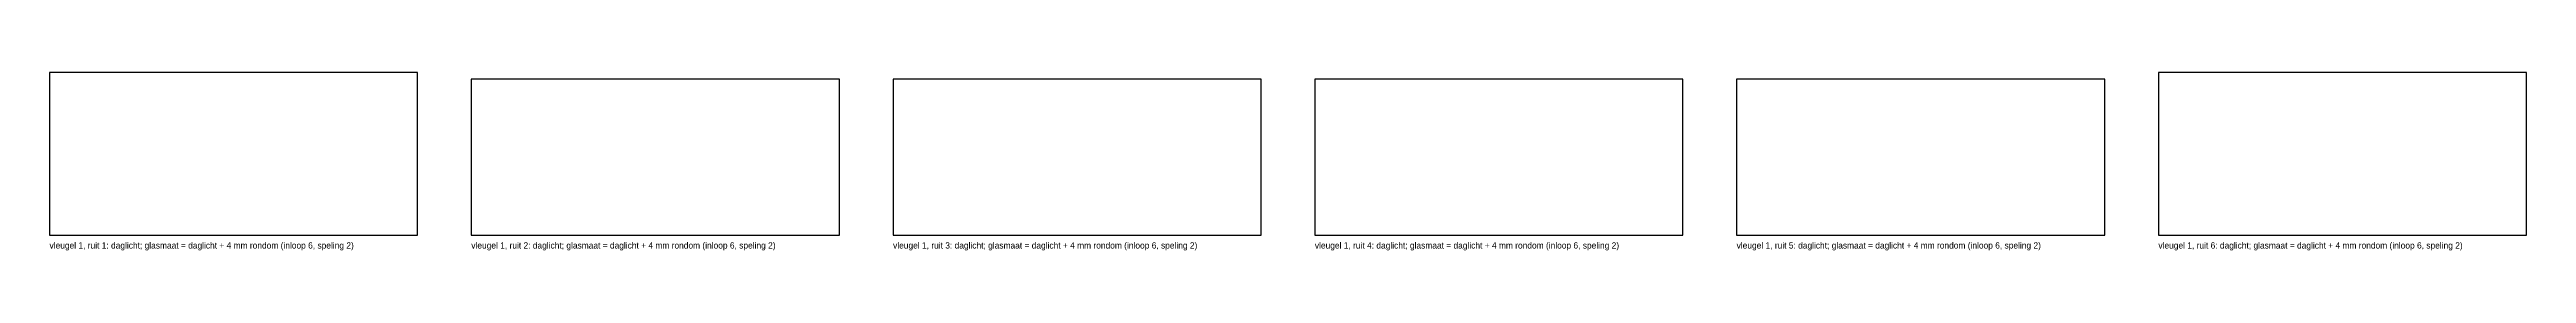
# Model space of a CAD drawing. Header units: millimetres. Extents: x 0 to 5532, y -34 to 362.
import ezdxf

# ---------------------------------------------------------------- set-up
doc = ezdxf.new("R2010")
doc.units = ezdxf.units.MM

msp = doc.modelspace()

# ---------------------------------------------------------------- linework, layer by layer
at = {"layer": 'DAGLICHT'}
for p, q in [((822, 361.8333), (0, 361.8333)), ((0, 361.8333), (0, 0)), ((822, 0), (822, 361.8333)), ((1764, 346.8333), (942, 346.8333)), ((942, 346.8333), (942, 0)), ((1764, 0), (1764, 346.8333)), ((2706, 346.8333), (1884, 346.8333)), ((1884, 346.8333), (1884, 0)), ((2706, 0), (2706, 346.8333)), ((3648, 346.8333), (2826, 346.8333)), ((2826, 346.8333), (2826, 0)), ((3648, 0), (3648, 346.8333)), ((4590, 346.8333), (3768, 346.8333)), ((3768, 346.8333), (3768, 0)), ((4590, 0), (4590, 346.8333)), ((5532, 361.8333), (4710, 361.8333)), ((4710, 361.8333), (4710, 0)), ((5532, 0), (5532, 361.8333)), ((0, 0), (822, 0)), ((942, 0), (1764, 0)), ((1884, 0), (2706, 0)), ((2826, 0), (3648, 0)), ((3768, 0), (4590, 0)), ((4710, 0), (5532, 0))]:
    msp.add_line(p, q, dxfattribs=at)

# ---------------------------------------------------------------- texts
at = {"layer": 'TEKST'}
for s, p in [('vleugel 1, ruit 1: daglicht; glasmaat = daglicht + 4 mm rondom (inloop 6, speling 2)', (0, -30)), ('vleugel 1, ruit 2: daglicht; glasmaat = daglicht + 4 mm rondom (inloop 6, speling 2)', (942, -30)), ('vleugel 1, ruit 3: daglicht; glasmaat = daglicht + 4 mm rondom (inloop 6, speling 2)', (1884, -30)), ('vleugel 1, ruit 4: daglicht; glasmaat = daglicht + 4 mm rondom (inloop 6, speling 2)', (2826, -30)), ('vleugel 1, ruit 5: daglicht; glasmaat = daglicht + 4 mm rondom (inloop 6, speling 2)', (3768, -30)), ('vleugel 1, ruit 6: daglicht; glasmaat = daglicht + 4 mm rondom (inloop 6, speling 2)', (4710, -30))]:
    msp.add_text(s, height=14, dxfattribs=at).set_placement(p)

doc.saveas('drawing.dxf')
